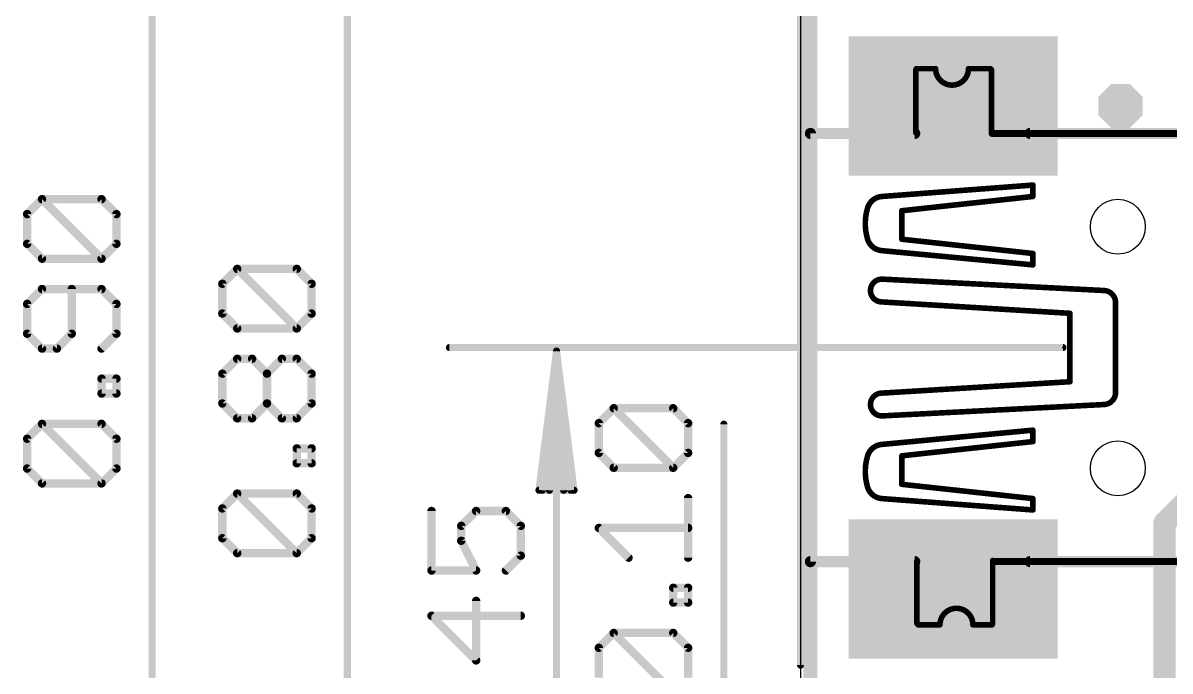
# Model space of a CAD drawing. Extents: x -14.2 to 48.4, y -5.3 to 35.
# Drawn here: x -14.16 to 6.73, y 5.61 to 17.41 of the extents above; entities that cross this region are included whole.
import ezdxf

# ---------------------------------------------------------------- set-up
doc = ezdxf.new("R2010")
doc.units = 0
for name, color, linetype in [('1', 12, 'CONTINUOUS'), ('16', 132, 'CONTINUOUS'), ('18', 110, 'CONTINUOUS'), ('20', 53, 'CONTINUOUS'), ('21', 40, 'CONTINUOUS'), ('23', 40, 'CONTINUOUS'), ('47', 253, 'CONTINUOUS'), ('51', 253, 'CONTINUOUS')]:
    doc.layers.add(name, color=color, linetype=linetype)

# ---------------------------------------------------------------- blocks, each defined once
blk = doc.blocks.new('RECT')
blk.add_solid([(-0.5, -0.5), (0.5, -0.5), (-0.5, 0.5), (0.5, 0.5)])
blk = doc.blocks.new('OCTAGONV')
at = {"const_width": 0.5}
blk.add_lwpolyline([(-0.25, -0.1036), (-0.25, 0.1036), (-0.1036, 0.25), (0.1036, 0.25), (0.25, 0.1036), (0.25, -0.1036), (0.1036, -0.25), (-0.1036, -0.25), (-0.25, -0.1036), (-0.25, 0.1036)], dxfattribs=at)

msp = doc.modelspace()

# ---------------------------------------------------------------- linework, layer by layer
at = {"layer": '1'}
for points, const_width in [([(0.18, 0), (0.18, 23)], 0.254), ([(6.63, 8.3), (7.03, 8.7)], 0.4064), ([(6.63, 8.3), (6.63, 1.985)], 0.4064)]:
    msp.add_lwpolyline(points, dxfattribs=dict(at, const_width=const_width))
at = {"layer": '1', "const_width": 0.2032}
for points in [[(6.7316, 8.3, 1), (6.5284, 8.3)], [(6.5582, 8.3718, 1), (6.7018, 8.2282)]]:
    msp.add_lwpolyline(points, format="xyb", dxfattribs=at)
at = {"layer": '16', "const_width": 0.254}
msp.add_lwpolyline([(0.18, 0), (0.18, 23)], dxfattribs=at)
at = {"layer": '20'}
msp.add_line((0, 20.32), (0, 2.54), dxfattribs=at)
for centre in [(5.78, 13.7), (5.78, 9.3)]:
    msp.add_circle(centre, 0.5, dxfattribs=at)
at = {"layer": '21', "const_width": 0.2032}
for points in [[(4.18, 15.4), (6.88, 15.4)], [(6.88, 7.6), (4.18, 7.6)]]:
    msp.add_lwpolyline(points, dxfattribs=at)
at = {"layer": '21', "const_width": 0.1016}
for points in [[(4.18, 15.4508, 1), (4.18, 15.3492)], [(4.18, 7.6508, 1), (4.18, 7.5492)]]:
    msp.add_lwpolyline(points, format="xyb", dxfattribs=at)
at = {"layer": '23'}
msp.add_point((4.78, 11.5), dxfattribs=at)
at = {"layer": '47'}
for points, const_width in [([(0, 5.715), (0, 34.589)], 0.13), ([(-11.811, 0.065), (-11.811, 22.795)], 0.13), ([(-8.255, 0.065), (-8.255, 20.255)], 0.13), ([(-14.0887, 13.9312), (-13.8175, 14.2024)], 0.1524), ([(-13.8175, 14.2024), (-12.7329, 14.2024)], 0.1524), ([(-12.7329, 13.1177), (-13.8175, 14.2024)], 0.1524), ([(-12.7329, 14.2024), (-12.4617, 13.9312)], 0.1524), ([(-14.0887, 13.3889), (-14.0887, 13.9312)], 0.1524), ([(-12.4617, 13.9312), (-12.4617, 13.3889)], 0.1524), ([(-13.8175, 13.1177), (-14.0887, 13.3889)], 0.1524), ([(-12.4617, 13.3889), (-12.7329, 13.1177)], 0.1524), ([(-12.7329, 13.1177), (-13.8175, 13.1177)], 0.1524), ([(-10.5327, 12.6612), (-10.2615, 12.9324)], 0.1524), ([(-10.2615, 12.9324), (-9.1769, 12.9324)], 0.1524), ([(-9.1769, 11.8477), (-10.2615, 12.9324)], 0.1524), ([(-9.1769, 12.9324), (-8.9057, 12.6612)], 0.1524), ([(-13.8175, 12.5652), (-14.0887, 12.294)], 0.1524), ([(-12.7329, 12.5652), (-13.8175, 12.5652)], 0.1524), ([(-13.2752, 11.7517), (-13.2752, 12.5652)], 0.1524), ([(-12.4617, 12.294), (-12.7329, 12.5652)], 0.1524), ([(-10.5327, 12.1189), (-10.5327, 12.6612)], 0.1524), ([(-8.9057, 12.6612), (-8.9057, 12.1189)], 0.1524), ([(-14.0887, 12.294), (-14.0887, 11.7517)], 0.1524), ([(-12.4617, 11.7517), (-12.4617, 12.294)], 0.1524), ([(-10.2615, 11.8477), (-10.5327, 12.1189)], 0.1524), ([(-8.9057, 12.1189), (-9.1769, 11.8477)], 0.1524), ([(-9.1769, 11.8477), (-10.2615, 11.8477)], 0.1524), ([(-14.0887, 11.7517), (-13.8175, 11.4805)], 0.1524), ([(-13.5464, 11.4805), (-13.2752, 11.7517)], 0.1524), ([(-12.7329, 11.4805), (-12.4617, 11.7517)], 0.1524), ([(-13.8175, 11.4805), (-13.5464, 11.4805)], 0.1524), ([(4.78, 11.5), (-6.395, 11.5)], 0.13), ([(-4.445, 11.435), (-4.7642, 8.9)], 0.13), ([(-4.445, 11.435), (-4.705, 8.9)], 0.13), ([(-4.445, 11.435), (-4.575, 8.9)], 0.13), ([(-4.445, 0.065), (-4.445, 11.435)], 0.13), ([(-4.1258, 8.9), (-4.445, 11.435)], 0.13), ([(-4.315, 8.9), (-4.445, 11.435)], 0.13), ([(-4.185, 8.9), (-4.445, 11.435)], 0.13), ([(-10.5327, 11.024), (-10.2615, 11.2952)], 0.1524), ([(-10.2615, 11.2952), (-9.9904, 11.2952)], 0.1524), ([(-9.9904, 11.2952), (-9.7192, 11.024)], 0.1524), ([(-9.7192, 11.024), (-9.448, 11.2952)], 0.1524), ([(-9.448, 11.2952), (-9.1769, 11.2952)], 0.1524), ([(-9.1769, 11.2952), (-8.9057, 11.024)], 0.1524), ([(-10.5327, 10.4817), (-10.5327, 11.024)], 0.1524), ([(-9.7192, 10.4817), (-9.7192, 11.024)], 0.1524), ([(-8.9057, 11.024), (-8.9057, 10.4817)], 0.1524), ([(-12.7329, 10.662), (-12.7329, 10.9331)], 0.1524), ([(-12.7329, 10.9331), (-12.4617, 10.9331)], 0.1524), ([(-12.4617, 10.9331), (-12.4617, 10.662)], 0.1524), ([(-12.4617, 10.662), (-12.7329, 10.662)], 0.1524), ([(-10.2615, 10.2105), (-10.5327, 10.4817)], 0.1524), ([(-9.7192, 10.4817), (-9.9904, 10.2105)], 0.1524), ([(-9.448, 10.2105), (-9.7192, 10.4817)], 0.1524), ([(-8.9057, 10.4817), (-9.1769, 10.2105)], 0.1524), ([(-3.6747, 10.1226), (-3.4035, 10.3938)], 0.1524), ([(-3.4035, 10.3938), (-2.3189, 10.3938)], 0.1524), ([(-2.3189, 9.3091), (-3.4035, 10.3938)], 0.1524), ([(-2.3189, 10.3938), (-2.0477, 10.1226)], 0.1524), ([(-9.9904, 10.2105), (-10.2615, 10.2105)], 0.1524), ([(-9.1769, 10.2105), (-9.448, 10.2105)], 0.1524), ([(-14.0887, 9.8383), (-13.8175, 10.1095)], 0.1524), ([(-13.8175, 10.1095), (-12.7329, 10.1095)], 0.1524), ([(-12.7329, 9.0248), (-13.8175, 10.1095)], 0.1524), ([(-12.7329, 10.1095), (-12.4617, 9.8383)], 0.1524), ([(-3.6747, 9.5803), (-3.6747, 10.1226)], 0.1524), ([(-2.0477, 10.1226), (-2.0477, 9.5803)], 0.1524), ([(-1.397, 2.605), (-1.397, 10.1028)], 0.13), ([(-14.0887, 9.296), (-14.0887, 9.8383)], 0.1524), ([(-12.4617, 9.8383), (-12.4617, 9.296)], 0.1524), ([(-9.1769, 9.392), (-9.1769, 9.6631)], 0.1524), ([(-9.1769, 9.6631), (-8.9057, 9.6631)], 0.1524), ([(-8.9057, 9.6631), (-8.9057, 9.392)], 0.1524), ([(-3.4035, 9.3091), (-3.6747, 9.5803)], 0.1524), ([(-2.0477, 9.5803), (-2.3189, 9.3091)], 0.1524), ([(-8.9057, 9.392), (-9.1769, 9.392)], 0.1524), ([(-13.8175, 9.0248), (-14.0887, 9.296)], 0.1524), ([(-12.4617, 9.296), (-12.7329, 9.0248)], 0.1524), ([(-2.3189, 9.3091), (-3.4035, 9.3091)], 0.1524), ([(-12.7329, 9.0248), (-13.8175, 9.0248)], 0.1524), ([(-10.5327, 8.5683), (-10.2615, 8.8395)], 0.1524), ([(-10.2615, 8.8395), (-9.1769, 8.8395)], 0.1524), ([(-9.1769, 7.7548), (-10.2615, 8.8395)], 0.1524), ([(-9.1769, 8.8395), (-8.9057, 8.5683)], 0.1524), ([(-4.7642, 8.9), (-4.1258, 8.9)], 0.13), ([(-2.0477, 7.6719), (-2.0477, 8.7566)], 0.1524), ([(-10.5327, 8.026), (-10.5327, 8.5683)], 0.1524), ([(-8.9057, 8.5683), (-8.9057, 8.026)], 0.1524), ([(-6.7227, 8.5224), (-6.7227, 7.4377)], 0.1524), ([(-6.1804, 8.2512), (-5.9092, 8.5224)], 0.1524), ([(-5.9092, 8.5224), (-5.3669, 8.5224)], 0.1524), ([(-5.3669, 8.5224), (-5.0957, 8.2512)], 0.1524), ([(-6.1804, 7.98), (-6.1804, 8.2512)], 0.1524), ([(-5.0957, 8.2512), (-5.0957, 7.7089)], 0.1524), ([(-3.1324, 7.6719), (-3.6747, 8.2143)], 0.1524), ([(-3.6747, 8.2143), (-2.0477, 8.2143)], 0.1524), ([(-10.2615, 7.7548), (-10.5327, 8.026)], 0.1524), ([(-8.9057, 8.026), (-9.1769, 7.7548)], 0.1524), ([(-5.9092, 7.4377), (-6.1804, 7.98)], 0.1524), ([(-9.1769, 7.7548), (-10.2615, 7.7548)], 0.1524), ([(-5.0957, 7.7089), (-5.3669, 7.4377)], 0.1524), ([(-6.7227, 7.4377), (-5.9092, 7.4377)], 0.1524), ([(-2.3189, 6.8534), (-2.3189, 7.1245)], 0.1524), ([(-2.3189, 7.1245), (-2.0477, 7.1245)], 0.1524), ([(-2.0477, 7.1245), (-2.0477, 6.8534)], 0.1524), ([(-5.9092, 5.8005), (-5.9092, 6.8852)], 0.1524), ([(-2.0477, 6.8534), (-2.3189, 6.8534)], 0.1524), ([(-5.0957, 6.614), (-6.7227, 6.614)], 0.1524), ([(-6.7227, 6.614), (-5.9092, 5.8005)], 0.1524), ([(-3.6747, 6.0297), (-3.4035, 6.3009)], 0.1524), ([(-3.4035, 6.3009), (-2.3189, 6.3009)], 0.1524), ([(-2.3189, 5.2162), (-3.4035, 6.3009)], 0.1524), ([(-2.3189, 6.3009), (-2.0477, 6.0297)], 0.1524), ([(-3.6747, 5.4874), (-3.6747, 6.0297)], 0.1524), ([(-2.0477, 6.0297), (-2.0477, 5.4874)], 0.1524)]:
    msp.add_lwpolyline(points, dxfattribs=dict(at, const_width=const_width))
for points, const_width in [([(-13.7906, 14.2293, 1), (-13.8445, 14.1754)], 0.0762), ([(-13.8175, 14.2405, 1), (-13.8175, 14.1643)], 0.0762), ([(-13.7906, 14.1754, 1), (-13.8445, 14.2293)], 0.0762), ([(-12.7059, 14.2293, 1), (-12.7598, 14.1754)], 0.0762), ([(-12.7329, 14.1643, 1), (-12.7329, 14.2405)], 0.0762), ([(-14.0506, 13.9312, 1), (-14.1268, 13.9312)], 0.0762), ([(-12.4236, 13.9312, 1), (-12.4998, 13.9312)], 0.0762), ([(-14.1156, 13.9581, 1), (-14.0617, 13.9043)], 0.0762), ([(-12.4886, 13.9043, 1), (-12.4348, 13.9581)], 0.0762), ([(-14.0617, 13.4158, 1), (-14.1156, 13.3619)], 0.0762), ([(-14.1268, 13.3889, 1), (-14.0506, 13.3889)], 0.0762), ([(-12.4998, 13.3889, 1), (-12.4236, 13.3889)], 0.0762), ([(-12.4348, 13.3619, 1), (-12.4886, 13.4158)], 0.0762), ([(-13.8175, 13.1558, 1), (-13.8175, 13.0796)], 0.0762), ([(-13.8445, 13.0908, 1), (-13.7906, 13.1446)], 0.0762), ([(-12.7598, 13.1446, 1), (-12.7059, 13.0908)], 0.0762), ([(-12.7598, 13.0908, 1), (-12.7059, 13.1446)], 0.0762), ([(-12.7329, 13.0796, 1), (-12.7329, 13.1558)], 0.0762), ([(-10.2346, 12.9593, 1), (-10.2885, 12.9054)], 0.0762), ([(-10.2615, 12.9705, 1), (-10.2615, 12.8943)], 0.0762), ([(-10.2346, 12.9054, 1), (-10.2885, 12.9593)], 0.0762), ([(-9.1499, 12.9593, 1), (-9.2038, 12.9054)], 0.0762), ([(-9.1769, 12.8943, 1), (-9.1769, 12.9705)], 0.0762), ([(-13.8175, 12.6033, 1), (-13.8175, 12.5271)], 0.0762), ([(-13.7906, 12.5383, 1), (-13.8445, 12.5921)], 0.0762), ([(-13.2371, 12.5652, 1), (-13.3133, 12.5652)], 0.0762), ([(-12.7059, 12.5921, 1), (-12.7598, 12.5383)], 0.0762), ([(-12.7329, 12.5271, 1), (-12.7329, 12.6033)], 0.0762), ([(-10.4946, 12.6612, 1), (-10.5708, 12.6612)], 0.0762), ([(-10.5596, 12.6881, 1), (-10.5057, 12.6343)], 0.0762), ([(-8.8676, 12.6612, 1), (-8.9438, 12.6612)], 0.0762), ([(-8.9326, 12.6343, 1), (-8.8788, 12.6881)], 0.0762), ([(-14.0506, 12.294, 1), (-14.1268, 12.294)], 0.0762), ([(-14.1156, 12.321, 1), (-14.0617, 12.2671)], 0.0762), ([(-12.4236, 12.294, 1), (-12.4998, 12.294)], 0.0762), ([(-12.4886, 12.2671, 1), (-12.4348, 12.321)], 0.0762), ([(-10.5057, 12.1458, 1), (-10.5596, 12.0919)], 0.0762), ([(-10.5708, 12.1189, 1), (-10.4946, 12.1189)], 0.0762), ([(-8.9438, 12.1189, 1), (-8.8676, 12.1189)], 0.0762), ([(-8.8788, 12.0919, 1), (-8.9326, 12.1458)], 0.0762), ([(-10.2615, 11.8858, 1), (-10.2615, 11.8096)], 0.0762), ([(-10.2885, 11.8208, 1), (-10.2346, 11.8746)], 0.0762), ([(-9.2038, 11.8746, 1), (-9.1499, 11.8208)], 0.0762), ([(-9.2038, 11.8208, 1), (-9.1499, 11.8746)], 0.0762), ([(-9.1769, 11.8096, 1), (-9.1769, 11.8858)], 0.0762), ([(-14.1268, 11.7517, 1), (-14.0506, 11.7517)], 0.0762), ([(-14.0617, 11.7786, 1), (-14.1156, 11.7248)], 0.0762), ([(-13.3133, 11.7517, 1), (-13.2371, 11.7517)], 0.0762), ([(-13.2483, 11.7248, 1), (-13.3021, 11.7786)], 0.0762), ([(-12.4998, 11.7517, 1), (-12.4236, 11.7517)], 0.0762), ([(-12.4348, 11.7248, 1), (-12.4886, 11.7786)], 0.0762), ([(-13.8175, 11.5186, 1), (-13.8175, 11.4424)], 0.0762), ([(-13.8445, 11.4536, 1), (-13.7906, 11.5075)], 0.0762), ([(-13.5733, 11.5075, 1), (-13.5194, 11.4536)], 0.0762), ([(-13.5464, 11.4424, 1), (-13.5464, 11.5186)], 0.0762), ([(-12.7598, 11.5075, 1), (-12.7059, 11.4536)], 0.0762), ([(-6.395, 11.5325, 1), (-6.395, 11.4675)], 0.065), ([(-4.4125, 11.435, 1), (-4.4775, 11.435)], 0.065), ([(-4.4128, 11.4391, 1), (-4.4772, 11.4309)], 0.065), ([(-4.4125, 11.4333, 1), (-4.4775, 11.4367)], 0.065), ([(-4.4125, 11.4367, 1), (-4.4775, 11.4333)], 0.065), ([(-4.4127, 11.4383, 1), (-4.4773, 11.4317)], 0.065), ([(-4.4127, 11.4317, 1), (-4.4773, 11.4383)], 0.065), ([(-4.4128, 11.4309, 1), (-4.4772, 11.4391)], 0.065), ([(4.78, 11.4675, 1), (4.78, 11.5325)], 0.065), ([(-10.2615, 11.3333, 1), (-10.2615, 11.2571)], 0.0762), ([(-10.2346, 11.2683, 1), (-10.2885, 11.3221)], 0.0762), ([(-9.9634, 11.3221, 1), (-10.0173, 11.2683)], 0.0762), ([(-9.9904, 11.2571, 1), (-9.9904, 11.3333)], 0.0762), ([(-9.448, 11.3333, 1), (-9.448, 11.2571)], 0.0762), ([(-9.4211, 11.2683, 1), (-9.475, 11.3221)], 0.0762), ([(-9.1499, 11.3221, 1), (-9.2038, 11.2683)], 0.0762), ([(-9.1769, 11.2571, 1), (-9.1769, 11.3333)], 0.0762), ([(-10.4946, 11.024, 1), (-10.5708, 11.024)], 0.0762), ([(-10.5596, 11.051, 1), (-10.5057, 10.9971)], 0.0762), ([(-9.6811, 11.024, 1), (-9.7573, 11.024)], 0.0762), ([(-9.7461, 11.051, 1), (-9.6923, 10.9971)], 0.0762), ([(-9.7461, 10.9971, 1), (-9.6923, 11.051)], 0.0762), ([(-8.8676, 11.024, 1), (-8.9438, 11.024)], 0.0762), ([(-8.9326, 10.9971, 1), (-8.8788, 11.051)], 0.0762), ([(-12.6948, 10.9331, 1), (-12.771, 10.9331)], 0.0762), ([(-12.7329, 10.9712, 1), (-12.7329, 10.895)], 0.0762), ([(-12.4236, 10.9331, 1), (-12.4998, 10.9331)], 0.0762), ([(-12.4617, 10.895, 1), (-12.4617, 10.9712)], 0.0762), ([(-12.7329, 10.7001, 1), (-12.7329, 10.6239)], 0.0762), ([(-12.771, 10.662, 1), (-12.6948, 10.662)], 0.0762), ([(-12.4998, 10.662, 1), (-12.4236, 10.662)], 0.0762), ([(-12.4617, 10.6239, 1), (-12.4617, 10.7001)], 0.0762), ([(-10.5708, 10.4817, 1), (-10.4946, 10.4817)], 0.0762), ([(-10.5057, 10.5086, 1), (-10.5596, 10.4548)], 0.0762), ([(-9.7573, 10.4817, 1), (-9.6811, 10.4817)], 0.0762), ([(-9.6923, 10.5086, 1), (-9.7461, 10.4548)], 0.0762), ([(-9.6923, 10.4548, 1), (-9.7461, 10.5086)], 0.0762), ([(-8.9438, 10.4817, 1), (-8.8676, 10.4817)], 0.0762), ([(-8.8788, 10.4548, 1), (-8.9326, 10.5086)], 0.0762), ([(-3.3766, 10.4207, 1), (-3.4305, 10.3668)], 0.0762), ([(-3.4035, 10.4319, 1), (-3.4035, 10.3557)], 0.0762), ([(-3.3766, 10.3668, 1), (-3.4305, 10.4207)], 0.0762), ([(-2.2919, 10.4207, 1), (-2.3458, 10.3668)], 0.0762), ([(-2.3189, 10.3557, 1), (-2.3189, 10.4319)], 0.0762), ([(-10.2615, 10.2486, 1), (-10.2615, 10.1724)], 0.0762), ([(-10.2885, 10.1836, 1), (-10.2346, 10.2375)], 0.0762), ([(-10.0173, 10.2375, 1), (-9.9634, 10.1836)], 0.0762), ([(-9.9904, 10.1724, 1), (-9.9904, 10.2486)], 0.0762), ([(-9.448, 10.2486, 1), (-9.448, 10.1724)], 0.0762), ([(-9.475, 10.1836, 1), (-9.4211, 10.2375)], 0.0762), ([(-9.2038, 10.2375, 1), (-9.1499, 10.1836)], 0.0762), ([(-9.1769, 10.1724, 1), (-9.1769, 10.2486)], 0.0762), ([(-13.7906, 10.1364, 1), (-13.8445, 10.0825)], 0.0762), ([(-13.8175, 10.1476, 1), (-13.8175, 10.0714)], 0.0762), ([(-13.7906, 10.0825, 1), (-13.8445, 10.1364)], 0.0762), ([(-12.7059, 10.1364, 1), (-12.7598, 10.0825)], 0.0762), ([(-12.7329, 10.0714, 1), (-12.7329, 10.1476)], 0.0762), ([(-3.6366, 10.1226, 1), (-3.7128, 10.1226)], 0.0762), ([(-3.7016, 10.1495, 1), (-3.6477, 10.0956)], 0.0762), ([(-2.0096, 10.1226, 1), (-2.0858, 10.1226)], 0.0762), ([(-2.0746, 10.0956, 1), (-2.0208, 10.1495)], 0.0762), ([(-1.3645, 10.1028, 1), (-1.4295, 10.1028)], 0.065), ([(-14.0506, 9.8383, 1), (-14.1268, 9.8383)], 0.0762), ([(-14.1156, 9.8652, 1), (-14.0617, 9.8114)], 0.0762), ([(-12.4236, 9.8383, 1), (-12.4998, 9.8383)], 0.0762), ([(-12.4886, 9.8114, 1), (-12.4348, 9.8652)], 0.0762), ([(-9.1388, 9.6631, 1), (-9.215, 9.6631)], 0.0762), ([(-9.1769, 9.7012, 1), (-9.1769, 9.625)], 0.0762), ([(-8.8676, 9.6631, 1), (-8.9438, 9.6631)], 0.0762), ([(-8.9057, 9.625, 1), (-8.9057, 9.7012)], 0.0762), ([(-3.6477, 9.6072, 1), (-3.7016, 9.5533)], 0.0762), ([(-3.7128, 9.5803, 1), (-3.6366, 9.5803)], 0.0762), ([(-2.0858, 9.5803, 1), (-2.0096, 9.5803)], 0.0762), ([(-2.0208, 9.5533, 1), (-2.0746, 9.6072)], 0.0762), ([(-9.1769, 9.4301, 1), (-9.1769, 9.3539)], 0.0762), ([(-9.215, 9.392, 1), (-9.1388, 9.392)], 0.0762), ([(-8.9438, 9.392, 1), (-8.8676, 9.392)], 0.0762), ([(-8.9057, 9.3539, 1), (-8.9057, 9.4301)], 0.0762), ([(-14.0617, 9.3229, 1), (-14.1156, 9.269)], 0.0762), ([(-14.1268, 9.296, 1), (-14.0506, 9.296)], 0.0762), ([(-12.4998, 9.296, 1), (-12.4236, 9.296)], 0.0762), ([(-12.4348, 9.269, 1), (-12.4886, 9.3229)], 0.0762), ([(-3.4035, 9.3472, 1), (-3.4035, 9.271)], 0.0762), ([(-3.4305, 9.2821, 1), (-3.3766, 9.336)], 0.0762), ([(-2.3458, 9.336, 1), (-2.2919, 9.2821)], 0.0762), ([(-2.3458, 9.2821, 1), (-2.2919, 9.336)], 0.0762), ([(-2.3189, 9.271, 1), (-2.3189, 9.3472)], 0.0762), ([(-13.8175, 9.0629, 1), (-13.8175, 8.9867)], 0.0762), ([(-13.8445, 8.9979, 1), (-13.7906, 9.0518)], 0.0762), ([(-12.7598, 9.0518, 1), (-12.7059, 8.9979)], 0.0762), ([(-12.7598, 8.9979, 1), (-12.7059, 9.0518)], 0.0762), ([(-12.7329, 8.9867, 1), (-12.7329, 9.0629)], 0.0762), ([(-10.2346, 8.8664, 1), (-10.2885, 8.8125)], 0.0762), ([(-10.2615, 8.8776, 1), (-10.2615, 8.8014)], 0.0762), ([(-10.2346, 8.8125, 1), (-10.2885, 8.8664)], 0.0762), ([(-9.1499, 8.8664, 1), (-9.2038, 8.8125)], 0.0762), ([(-9.1769, 8.8014, 1), (-9.1769, 8.8776)], 0.0762), ([(-4.7965, 8.9041, 1), (-4.732, 8.8959)], 0.065), ([(-4.7642, 8.9325, 1), (-4.7642, 8.8675)], 0.065), ([(-4.7373, 8.9033, 1), (-4.6727, 8.8967)], 0.065), ([(-4.6075, 8.9017, 1), (-4.5425, 8.8983)], 0.065), ([(-4.3475, 8.8983, 1), (-4.2825, 8.9017)], 0.065), ([(-4.2173, 8.8967, 1), (-4.1527, 8.9033)], 0.065), ([(-4.158, 8.8959, 1), (-4.0935, 8.9041)], 0.065), ([(-4.1258, 8.8675, 1), (-4.1258, 8.9325)], 0.065), ([(-2.0096, 8.7566, 1), (-2.0858, 8.7566)], 0.0762), ([(-10.4946, 8.5683, 1), (-10.5708, 8.5683)], 0.0762), ([(-10.5596, 8.5952, 1), (-10.5057, 8.5414)], 0.0762), ([(-8.8676, 8.5683, 1), (-8.9438, 8.5683)], 0.0762), ([(-8.9326, 8.5414, 1), (-8.8788, 8.5952)], 0.0762), ([(-6.6846, 8.5224, 1), (-6.7608, 8.5224)], 0.0762), ([(-5.9092, 8.5605, 1), (-5.9092, 8.4843)], 0.0762), ([(-5.8823, 8.4954, 1), (-5.9361, 8.5493)], 0.0762), ([(-5.3399, 8.5493, 1), (-5.3938, 8.4954)], 0.0762), ([(-5.3669, 8.4843, 1), (-5.3669, 8.5605)], 0.0762), ([(-6.1423, 8.2512, 1), (-6.2185, 8.2512)], 0.0762), ([(-6.2073, 8.2781, 1), (-6.1534, 8.2243)], 0.0762), ([(-5.0576, 8.2512, 1), (-5.1338, 8.2512)], 0.0762), ([(-5.1226, 8.2243, 1), (-5.0688, 8.2781)], 0.0762), ([(-3.6477, 8.2412, 1), (-3.7016, 8.1873)], 0.0762), ([(-3.6747, 8.2524, 1), (-3.6747, 8.1762)], 0.0762), ([(-2.0477, 8.1762, 1), (-2.0477, 8.2524)], 0.0762), ([(-10.5057, 8.0529, 1), (-10.5596, 7.999)], 0.0762), ([(-10.5708, 8.026, 1), (-10.4946, 8.026)], 0.0762), ([(-8.9438, 8.026, 1), (-8.8676, 8.026)], 0.0762), ([(-8.8788, 7.999, 1), (-8.9326, 8.0529)], 0.0762), ([(-6.2185, 7.98, 1), (-6.1423, 7.98)], 0.0762), ([(-6.1463, 7.9971, 1), (-6.2144, 7.963)], 0.0762), ([(-10.2615, 7.7929, 1), (-10.2615, 7.7167)], 0.0762), ([(-10.2885, 7.7279, 1), (-10.2346, 7.7818)], 0.0762), ([(-9.2038, 7.7818, 1), (-9.1499, 7.7279)], 0.0762), ([(-9.2038, 7.7279, 1), (-9.1499, 7.7818)], 0.0762), ([(-9.1769, 7.7167, 1), (-9.1769, 7.7929)], 0.0762), ([(-5.1338, 7.7089, 1), (-5.0576, 7.7089)], 0.0762), ([(-5.0688, 7.6819, 1), (-5.1226, 7.7358)], 0.0762), ([(-3.1593, 7.645, 1), (-3.1054, 7.6989)], 0.0762), ([(-2.0858, 7.6719, 1), (-2.0096, 7.6719)], 0.0762), ([(-6.7227, 7.4758, 1), (-6.7227, 7.3996)], 0.0762), ([(-6.7608, 7.4377, 1), (-6.6846, 7.4377)], 0.0762), ([(-5.9433, 7.4207, 1), (-5.8751, 7.4547)], 0.0762), ([(-5.9092, 7.3996, 1), (-5.9092, 7.4758)], 0.0762), ([(-5.3938, 7.4646, 1), (-5.3399, 7.4108)], 0.0762), ([(-2.2808, 7.1245, 1), (-2.357, 7.1245)], 0.0762), ([(-2.3189, 7.1626, 1), (-2.3189, 7.0864)], 0.0762), ([(-2.0096, 7.1245, 1), (-2.0858, 7.1245)], 0.0762), ([(-2.0477, 7.0864, 1), (-2.0477, 7.1626)], 0.0762), ([(-5.8711, 6.8852, 1), (-5.9473, 6.8852)], 0.0762), ([(-2.3189, 6.8915, 1), (-2.3189, 6.8153)], 0.0762), ([(-2.0477, 6.8153, 1), (-2.0477, 6.8915)], 0.0762), ([(-6.6957, 6.641, 1), (-6.7496, 6.5871)], 0.0762), ([(-6.7227, 6.6521, 1), (-6.7227, 6.5759)], 0.0762), ([(-5.0957, 6.5759, 1), (-5.0957, 6.6521)], 0.0762), ([(-2.357, 6.8534, 1), (-2.2808, 6.8534)], 0.0762), ([(-2.0858, 6.8534, 1), (-2.0096, 6.8534)], 0.0762), ([(-3.3766, 6.3278, 1), (-3.4305, 6.2739)], 0.0762), ([(-3.4035, 6.339, 1), (-3.4035, 6.2628)], 0.0762), ([(-3.3766, 6.2739, 1), (-3.4305, 6.3278)], 0.0762), ([(-2.2919, 6.3278, 1), (-2.3458, 6.2739)], 0.0762), ([(-2.3189, 6.2628, 1), (-2.3189, 6.339)], 0.0762), ([(-3.6366, 6.0297, 1), (-3.7128, 6.0297)], 0.0762), ([(-3.7016, 6.0566, 1), (-3.6477, 6.0028)], 0.0762), ([(-2.0096, 6.0297, 1), (-2.0858, 6.0297)], 0.0762), ([(-2.0746, 6.0028, 1), (-2.0208, 6.0566)], 0.0762), ([(-5.9361, 5.7736, 1), (-5.8823, 5.8275)], 0.0762), ([(-5.9473, 5.8005, 1), (-5.8711, 5.8005)], 0.0762), ([(-0.0325, 5.715, 1), (0.0325, 5.715)], 0.065)]:
    msp.add_lwpolyline(points, format="xyb", dxfattribs=dict(at, const_width=const_width))
at = {"layer": '51'}
for points, const_width in [([(2.1006, 15.41), (2.1006, 16.56)], 0.1016), ([(2.11, 16.58), (2.46, 16.58)], 0.1016), ([(3.46, 16.58), (3.06, 16.58)], 0.1016), ([(3.4792, 16.56), (3.4792, 15.41)], 0.1016), ([(0.18, 15.4), (0.18, 7.6)], 0.2032), ([(0.18, 15.4), (2.08, 15.4)], 0.2032), ([(3.49, 15.4), (7.59, 15.4)], 0.127), ([(4.2329, 14.4591), (1.4815, 14.2514)], 0.1016), ([(4.2329, 14.2514), (4.2329, 14.4591)], 0.1016), ([(1.8449, 13.9919), (4.2329, 14.2514)], 0.1016), ([(1.8449, 13.4727), (1.8449, 13.9919)], 0.1016), ([(4.2329, 13.2132), (1.8449, 13.4727)], 0.1016), ([(1.4815, 13.2651), (4.2329, 13.0055)], 0.1016), ([(4.2329, 13.0055), (4.2329, 13.2132)], 0.1016), ([(1.4816, 12.7459), (5.5308, 12.5383)], 0.1016), ([(1.4815, 12.3306), (4.9078, 12.123)], 0.1016), ([(5.7384, 10.6696), (5.7384, 12.3307)], 0.1016), ([(4.9078, 10.8772), (4.9078, 12.1232)], 0.1016), ([(1.4815, 10.6696), (4.9078, 10.8772)], 0.1016), ([(1.4816, 10.2543), (5.5308, 10.4619)], 0.1016), ([(1.4815, 9.7351), (4.2329, 9.9947)], 0.1016), ([(4.2329, 9.9947), (4.2329, 9.787)], 0.1016), ([(4.2329, 9.787), (1.8449, 9.5275)], 0.1016), ([(1.8449, 9.5275), (1.8449, 9.0083)], 0.1016), ([(1.8449, 9.0083), (4.2329, 8.7488)], 0.1016), ([(4.2329, 8.5411), (1.4815, 8.7488)], 0.1016), ([(4.2329, 8.7488), (4.2329, 8.5411)], 0.1016), ([(0.18, 7.6), (2.08, 7.6)], 0.2032), ([(2.1208, 6.47), (2.1208, 7.62)], 0.1016), ([(3.4994, 7.62), (3.4994, 6.47)], 0.1016), ([(3.54, 7.6), (7.64, 7.6)], 0.127), ([(2.14, 6.45), (2.54, 6.45)], 0.1016), ([(3.49, 6.45), (3.14, 6.45)], 0.1016)]:
    msp.add_lwpolyline(points, dxfattribs=dict(at, const_width=const_width))
for points, const_width in [([(2.126, 16.56, 1), (2.0752, 16.56)], 0.0508), ([(2.11, 16.6054, 1), (2.11, 16.5546)], 0.0508), ([(2.46, 16.58, 1), (3.06, 16.58)], 0.1016), ([(2.4854, 16.58, 1), (2.4346, 16.58)], 0.0508), ([(2.46, 16.5546, 1), (2.46, 16.6054)], 0.0508), ([(3.0854, 16.58, 1), (3.0346, 16.58)], 0.0508), ([(3.06, 16.6054, 1), (3.06, 16.5546)], 0.0508), ([(3.5046, 16.56, 1), (3.4538, 16.56)], 0.0508), ([(3.46, 16.5546, 1), (3.46, 16.6054)], 0.0508), ([(0.2308, 15.4, 1), (0.1292, 15.4)], 0.1016), ([(0.18, 15.4508, 1), (0.18, 15.3492)], 0.1016), ([(2.08, 15.3492, 1), (2.08, 15.4508)], 0.1016), ([(3.49, 15.4318, 1), (3.49, 15.3682)], 0.0635), ([(2.0752, 15.41, 1), (2.126, 15.41)], 0.0508), ([(3.4538, 15.41, 1), (3.5046, 15.41)], 0.0508), ([(4.2583, 14.4591, 1), (4.2075, 14.4591)], 0.0508), ([(4.2348, 14.4338, 1), (4.231, 14.4844)], 0.0508), ([(1.4815, 14.2514, 0.3087), (1.222, 14.0438)], 0.1016), ([(1.4796, 14.2767, 1), (1.4834, 14.2261)], 0.0508), ([(1.4834, 14.2261, 1), (1.4796, 14.2767)], 0.0508), ([(4.2075, 14.2514, 1), (4.2583, 14.2514)], 0.0508), ([(4.2356, 14.2261, 1), (4.2302, 14.2767)], 0.0508), ([(1.222, 14.0438, 0.1499), (1.222, 13.4727)], 0.1016), ([(1.1977, 14.0512, 1), (1.2463, 14.0364)], 0.0508), ([(1.2463, 14.0364, 1), (1.1977, 14.0512)], 0.0508), ([(1.8703, 13.9919, 1), (1.8195, 13.9919)], 0.0508), ([(1.8422, 14.0172, 1), (1.8476, 13.9666)], 0.0508), ([(1.222, 13.4727, 0.3087), (1.4815, 13.2651)], 0.1016), ([(1.2463, 13.4801, 1), (1.1977, 13.4653)], 0.0508), ([(1.1977, 13.4653, 1), (1.2463, 13.4801)], 0.0508), ([(1.8476, 13.498, 1), (1.8422, 13.4474)], 0.0508), ([(1.8195, 13.4727, 1), (1.8703, 13.4727)], 0.0508), ([(1.4839, 13.2904, 1), (1.4791, 13.2398)], 0.0508), ([(1.4796, 13.2398, 1), (1.4834, 13.2904)], 0.0508), ([(4.2583, 13.2132, 1), (4.2075, 13.2132)], 0.0508), ([(4.2302, 13.1879, 1), (4.2356, 13.2385)], 0.0508), ([(4.2075, 13.0055, 1), (4.2583, 13.0055)], 0.0508), ([(4.2305, 12.9802, 1), (4.2353, 13.0308)], 0.0508), ([(1.4815, 12.7459, 0.4142), (1.2739, 12.5383)], 0.1016), ([(1.4829, 12.7713, 1), (1.4803, 12.7205)], 0.0508), ([(1.4815, 12.7205, 1), (1.4815, 12.7713)], 0.0508), ([(1.2739, 12.5382, 0.4142), (1.4815, 12.3306)], 0.1016), ([(1.2993, 12.5382, 1), (1.2485, 12.5382)], 0.0508), ([(1.2485, 12.5383, 1), (1.2993, 12.5383)], 0.0508), ([(5.7384, 12.3306, 0.3827), (5.5308, 12.5383)], 0.1016), ([(5.5322, 12.5637, 1), (5.5294, 12.5129)], 0.0508), ([(5.5295, 12.5129, 1), (5.5321, 12.5637)], 0.0508), ([(1.483, 12.356, 1), (1.48, 12.3052)], 0.0508), ([(1.4815, 12.3052, 1), (1.4815, 12.356)], 0.0508), ([(5.7638, 12.3307, 1), (5.713, 12.3307)], 0.0508), ([(5.713, 12.3292, 1), (5.7638, 12.332)], 0.0508), ([(4.9332, 12.1232, 1), (4.8824, 12.1232)], 0.0508), ([(4.9063, 12.0976, 1), (4.9093, 12.1484)], 0.0508), ([(4.8824, 10.8772, 1), (4.9332, 10.8772)], 0.0508), ([(4.9093, 10.8518, 1), (4.9063, 10.9026)], 0.0508), ([(1.4815, 10.6696, 0.4142), (1.2739, 10.462)], 0.1016), ([(1.48, 10.695, 1), (1.483, 10.6442)], 0.0508), ([(1.4815, 10.6442, 1), (1.4815, 10.695)], 0.0508), ([(5.5308, 10.4619, 0.3825), (5.7384, 10.6696)], 0.1016), ([(5.7638, 10.6682, 1), (5.713, 10.671)], 0.0508), ([(5.713, 10.6696, 1), (5.7638, 10.6696)], 0.0508), ([(1.2739, 10.4619, 0.4142), (1.4815, 10.2543)], 0.1016), ([(1.2993, 10.4619, 1), (1.2485, 10.4619)], 0.0508), ([(1.2485, 10.462, 1), (1.2993, 10.462)], 0.0508), ([(5.5294, 10.4873, 1), (5.5322, 10.4365)], 0.0508), ([(5.5321, 10.4365, 1), (5.5295, 10.4873)], 0.0508), ([(1.4803, 10.2797, 1), (1.4829, 10.2289)], 0.0508), ([(1.4815, 10.2289, 1), (1.4815, 10.2797)], 0.0508), ([(4.2583, 9.9947, 1), (4.2075, 9.9947)], 0.0508), ([(4.2353, 9.9694, 1), (4.2305, 10.02)], 0.0508), ([(4.2356, 9.7617, 1), (4.2302, 9.8123)], 0.0508), ([(1.4815, 9.7351, 0.3087), (1.222, 9.5275)], 0.1016), ([(1.4791, 9.7604, 1), (1.4839, 9.7098)], 0.0508), ([(1.4834, 9.7098, 1), (1.4796, 9.7604)], 0.0508), ([(4.2075, 9.787, 1), (4.2583, 9.787)], 0.0508), ([(1.222, 9.5275, 0.1499), (1.222, 8.9564)], 0.1016), ([(1.1977, 9.5349, 1), (1.2463, 9.5201)], 0.0508), ([(1.2463, 9.5201, 1), (1.1977, 9.5349)], 0.0508), ([(1.8703, 9.5275, 1), (1.8195, 9.5275)], 0.0508), ([(1.8422, 9.5528, 1), (1.8476, 9.5022)], 0.0508), ([(1.222, 8.9564, 0.3087), (1.4815, 8.7488)], 0.1016), ([(1.2463, 8.9638, 1), (1.1977, 8.949)], 0.0508), ([(1.1977, 8.949, 1), (1.2463, 8.9638)], 0.0508), ([(1.8476, 9.0336, 1), (1.8422, 8.983)], 0.0508), ([(1.8195, 9.0083, 1), (1.8703, 9.0083)], 0.0508), ([(1.4834, 8.7741, 1), (1.4796, 8.7235)], 0.0508), ([(1.4796, 8.7235, 1), (1.4834, 8.7741)], 0.0508), ([(4.2583, 8.7488, 1), (4.2075, 8.7488)], 0.0508), ([(4.2302, 8.7235, 1), (4.2356, 8.7741)], 0.0508), ([(4.231, 8.5158, 1), (4.2348, 8.5664)], 0.0508), ([(4.2075, 8.5411, 1), (4.2583, 8.5411)], 0.0508), ([(0.18, 7.6508, 1), (0.18, 7.5492)], 0.1016), ([(0.1292, 7.6, 1), (0.2308, 7.6)], 0.1016), ([(2.08, 7.5492, 1), (2.08, 7.6508)], 0.1016), ([(2.1462, 7.62, 1), (2.0954, 7.62)], 0.0508), ([(3.5248, 7.62, 1), (3.474, 7.62)], 0.0508), ([(3.54, 7.6318, 1), (3.54, 7.5683)], 0.0635), ([(3.14, 6.45, 1), (2.54, 6.45)], 0.1016), ([(2.0954, 6.47, 1), (2.1462, 6.47)], 0.0508), ([(2.14, 6.4754, 1), (2.14, 6.4246)], 0.0508), ([(2.54, 6.4246, 1), (2.54, 6.4754)], 0.0508), ([(3.14, 6.4754, 1), (3.14, 6.4246)], 0.0508), ([(3.474, 6.47, 1), (3.5248, 6.47)], 0.0508), ([(3.49, 6.4246, 1), (3.49, 6.4754)], 0.0508), ([(2.5146, 6.45, 1), (2.5654, 6.45)], 0.0508), ([(3.1146, 6.45, 1), (3.1654, 6.45)], 0.0508)]:
    msp.add_lwpolyline(points, format="xyb", dxfattribs=dict(at, const_width=const_width))

# ---------------------------------------------------------------- block references
at = {"layer": '1', "xscale": 2.54, "yscale": 3.81, "rotation": 270}
for p in [(2.78, 15.9), (2.78, 7.1)]:
    msp.add_blockref('RECT', p, dxfattribs=at)
at = {"layer": '18', "xscale": 0.8064, "yscale": 0.8064}
msp.add_blockref('OCTAGONV', (5.83, 15.9), dxfattribs=at)
msp.add_blockref('OCTAGONV', (5.83, 15.9), dxfattribs=at)

doc.saveas('drawing.dxf')
